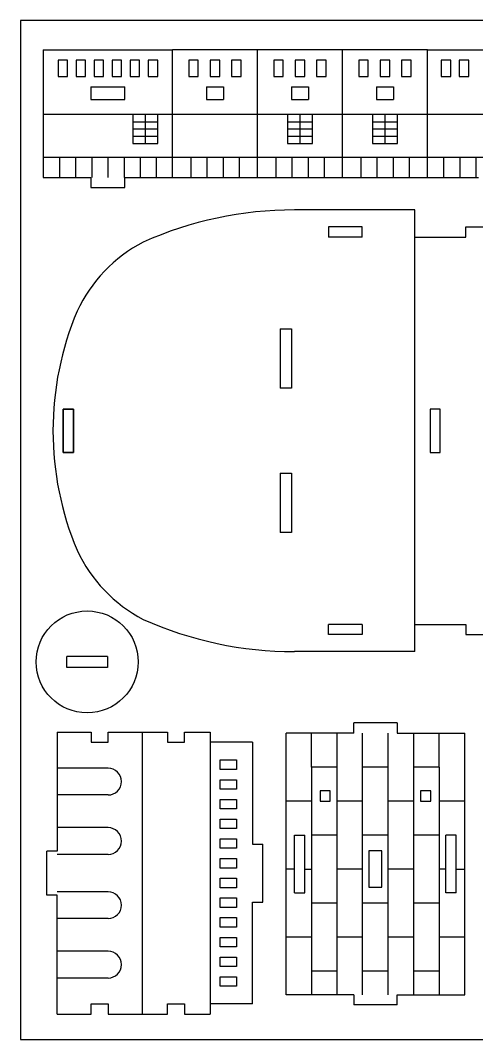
# Model space of a CAD drawing. Header units: centimetres. Extents: x 9372 to 20276, y 190 to 2379.
# Drawn here: x 9469.03 to 9482.45, y 190.25 to 220.25 of the extents above; entities that cross this region are included whole.
import ezdxf

# ---------------------------------------------------------------- set-up
doc = ezdxf.new("R2010")
doc.units = ezdxf.units.CM

msp = doc.modelspace()

# ---------------------------------------------------------------- linework, layer by layer
for p, q in [((9469.034, 220.248), (9469.034, 190.248)), ((9509.034, 220.248), (9469.034, 220.248)), ((9469.707, 219.377), (9473.507, 219.377)), ((9469.707, 219.377), (9469.707, 215.627)), ((9473.507, 215.627), (9473.507, 219.377)), ((9476.007, 219.377), (9473.507, 219.377)), ((9476.007, 215.627), (9476.007, 219.377)), ((9478.507, 219.377), (9476.007, 219.377)), ((9478.507, 215.627), (9478.507, 219.377)), ((9481.007, 219.377), (9478.507, 219.377)), ((9481.007, 215.627), (9481.007, 219.377)), ((9481.007, 219.377), (9485.281, 219.377)), ((9470.142, 219.077), (9470.142, 218.597)), ((9470.422, 219.077), (9470.142, 219.077)), ((9470.422, 218.597), (9470.422, 219.077)), ((9470.672, 219.077), (9470.672, 218.597)), ((9470.952, 219.077), (9470.672, 219.077)), ((9470.952, 218.597), (9470.952, 219.077)), ((9471.202, 219.077), (9471.202, 218.597)), ((9471.482, 219.077), (9471.202, 219.077)), ((9471.482, 218.597), (9471.482, 219.077)), ((9471.732, 219.077), (9471.732, 218.597)), ((9472.012, 219.077), (9471.732, 219.077)), ((9472.012, 218.597), (9472.012, 219.077)), ((9472.262, 219.077), (9472.262, 218.597)), ((9472.542, 219.077), (9472.262, 219.077)), ((9472.542, 218.597), (9472.542, 219.077)), ((9472.792, 219.077), (9472.792, 218.597)), ((9473.072, 219.077), (9472.792, 219.077)), ((9473.072, 218.597), (9473.072, 219.077)), ((9473.987, 219.077), (9473.987, 218.597)), ((9474.267, 219.077), (9473.987, 219.077)), ((9474.267, 218.597), (9474.267, 219.077)), ((9474.617, 219.077), (9474.617, 218.597)), ((9474.897, 219.077), (9474.617, 219.077)), ((9474.897, 218.597), (9474.897, 219.077)), ((9475.247, 219.077), (9475.247, 218.597)), ((9475.527, 219.077), (9475.247, 219.077)), ((9475.527, 218.597), (9475.527, 219.077)), ((9476.487, 219.077), (9476.487, 218.597)), ((9476.767, 219.077), (9476.487, 219.077)), ((9476.767, 218.597), (9476.767, 219.077)), ((9477.117, 219.077), (9477.117, 218.597)), ((9477.397, 219.077), (9477.117, 219.077)), ((9477.397, 218.597), (9477.397, 219.077)), ((9477.747, 219.077), (9477.747, 218.597)), ((9478.027, 219.077), (9477.747, 219.077)), ((9478.027, 218.597), (9478.027, 219.077)), ((9478.987, 219.077), (9478.987, 218.597)), ((9479.267, 219.077), (9478.987, 219.077)), ((9479.267, 218.597), (9479.267, 219.077)), ((9479.617, 219.077), (9479.617, 218.597)), ((9479.897, 219.077), (9479.617, 219.077)), ((9479.897, 218.597), (9479.897, 219.077)), ((9480.247, 219.077), (9480.247, 218.597)), ((9480.527, 219.077), (9480.247, 219.077)), ((9480.527, 218.597), (9480.527, 219.077)), ((9481.414, 219.077), (9481.414, 218.597)), ((9481.694, 219.077), (9481.414, 219.077)), ((9481.694, 218.597), (9481.694, 219.077)), ((9481.944, 219.077), (9481.944, 218.597)), ((9482.224, 219.077), (9481.944, 219.077)), ((9482.224, 218.597), (9482.224, 219.077)), ((9470.142, 218.597), (9470.422, 218.597)), ((9470.672, 218.597), (9470.952, 218.597)), ((9471.202, 218.597), (9471.482, 218.597)), ((9471.732, 218.597), (9472.012, 218.597)), ((9472.262, 218.597), (9472.542, 218.597)), ((9472.792, 218.597), (9473.072, 218.597)), ((9473.987, 218.597), (9474.267, 218.597)), ((9474.617, 218.597), (9474.897, 218.597)), ((9475.247, 218.597), (9475.527, 218.597)), ((9476.487, 218.597), (9476.767, 218.597)), ((9477.117, 218.597), (9477.397, 218.597)), ((9477.747, 218.597), (9478.027, 218.597)), ((9478.987, 218.597), (9479.267, 218.597)), ((9479.617, 218.597), (9479.897, 218.597)), ((9480.247, 218.597), (9480.527, 218.597)), ((9481.414, 218.597), (9481.694, 218.597)), ((9481.944, 218.597), (9482.224, 218.597)), ((9471.107, 218.297), (9471.107, 217.922)), ((9471.107, 218.297), (9472.107, 218.297)), ((9472.107, 217.922), (9472.107, 218.297)), ((9474.507, 218.297), (9474.507, 217.922)), ((9474.507, 218.297), (9475.007, 218.297)), ((9475.007, 218.297), (9475.007, 217.922)), ((9477.007, 218.297), (9477.007, 217.922)), ((9477.007, 218.297), (9477.507, 218.297)), ((9477.507, 218.297), (9477.507, 217.922)), ((9479.507, 218.297), (9479.507, 217.922)), ((9479.507, 218.297), (9480.007, 218.297)), ((9480.007, 218.297), (9480.007, 217.922)), ((9471.107, 217.922), (9472.107, 217.922)), ((9474.507, 217.922), (9475.007, 217.922)), ((9477.007, 217.922), (9477.507, 217.922)), ((9479.507, 217.922), (9480.007, 217.922)), ((9469.707, 215.627), (9471.107, 215.627)), ((9471.107, 215.627), (9471.107, 215.327)), ((9472.107, 215.327), (9472.107, 215.627)), ((9472.107, 215.627), (9473.507, 215.627)), ((9473.507, 215.627), (9476.007, 215.627)), ((9476.007, 215.627), (9478.507, 215.627)), ((9478.507, 215.627), (9481.007, 215.627)), ((9481.007, 215.627), (9482.507, 215.627)), ((9471.107, 215.327), (9472.107, 215.327)), ((9480.638, 214.67), (9477.092, 214.67)), ((9480.638, 201.67), (9480.638, 214.67)), ((9479.092, 214.17), (9478.092, 214.17)), ((9478.092, 214.17), (9478.092, 213.87)), ((9479.092, 213.87), (9479.092, 214.17)), ((9482.138, 213.87), (9482.138, 214.17)), ((9482.138, 214.17), (9483.138, 214.17)), ((9479.092, 213.87), (9478.092, 213.87)), ((9480.638, 213.87), (9482.138, 213.87)), ((9476.674, 211.17), (9477.009, 211.17)), ((9476.674, 211.17), (9476.674, 209.42)), ((9477.009, 211.17), (9477.009, 209.42)), ((9477.009, 209.42), (9476.674, 209.42)), ((9470.593, 208.806), (9470.293, 208.806)), ((9470.293, 208.806), (9470.293, 207.533)), ((9470.293, 207.533), (9470.293, 208.806)), ((9470.293, 208.806), (9470.593, 208.806)), ((9470.593, 207.533), (9470.593, 208.806)), ((9470.593, 208.806), (9470.593, 207.533)), ((9481.386, 208.806), (9481.086, 208.806)), ((9481.086, 208.806), (9481.086, 207.533)), ((9481.386, 207.533), (9481.386, 208.806)), ((9470.293, 207.533), (9470.593, 207.533)), ((9470.593, 207.533), (9470.293, 207.533)), ((9481.086, 207.533), (9481.386, 207.533)), ((9476.674, 206.92), (9477.009, 206.92)), ((9476.674, 206.92), (9476.674, 205.17)), ((9477.009, 206.92), (9477.009, 205.17)), ((9477.009, 205.17), (9476.674, 205.17)), ((9478.092, 202.17), (9478.092, 202.47)), ((9479.092, 202.47), (9478.092, 202.47)), ((9479.092, 202.47), (9479.092, 202.17)), ((9480.638, 202.47), (9482.138, 202.47)), ((9482.138, 202.47), (9482.138, 202.17)), ((9479.092, 202.17), (9478.092, 202.17)), ((9482.138, 202.17), (9483.138, 202.17)), ((9480.638, 201.67), (9477.092, 201.67)), ((9470.398, 201.205), (9470.398, 201.525)), ((9471.598, 201.525), (9470.398, 201.525)), ((9471.598, 201.525), (9471.598, 201.205)), ((9471.598, 201.205), (9470.398, 201.205)), ((9478.839, 199.268), (9478.839, 199.568)), ((9480.113, 199.568), (9478.839, 199.568)), ((9480.113, 199.568), (9480.113, 199.268)), ((9470.112, 199.299), (9470.112, 195.799)), ((9470.112, 199.299), (9471.112, 199.299)), ((9471.112, 199.299), (9471.112, 198.999)), ((9471.612, 198.999), (9471.612, 199.299)), ((9471.612, 199.299), (9472.612, 199.299)), ((9472.612, 199.299), (9472.612, 190.999)), ((9472.612, 199.299), (9473.362, 199.299)), ((9473.362, 199.299), (9473.362, 198.999)), ((9473.862, 198.999), (9473.862, 199.299)), ((9473.862, 199.299), (9474.612, 199.299)), ((9474.612, 199.299), (9474.612, 190.999)), ((9478.839, 199.268), (9476.849, 199.268)), ((9476.849, 191.568), (9476.849, 199.268)), ((9480.113, 199.268), (9482.103, 199.268)), ((9482.103, 191.568), (9482.103, 199.268)), ((9471.112, 198.999), (9471.612, 198.999)), ((9473.362, 198.999), (9473.862, 198.999)), ((9475.862, 198.999), (9474.612, 198.999)), ((9475.862, 198.999), (9475.862, 195.999)), ((9474.912, 198.479), (9475.392, 198.479)), ((9474.912, 198.199), (9474.912, 198.479)), ((9475.392, 198.479), (9475.392, 198.199)), ((9475.392, 198.199), (9474.912, 198.199)), ((9474.912, 197.899), (9475.392, 197.899)), ((9474.912, 197.619), (9474.912, 197.899)), ((9475.392, 197.899), (9475.392, 197.619)), ((9475.392, 197.619), (9474.912, 197.619)), ((9477.849, 197.568), (9477.849, 197.268)), ((9478.149, 197.568), (9477.849, 197.568)), ((9478.149, 197.268), (9478.149, 197.568)), ((9480.803, 197.568), (9480.803, 197.268)), ((9481.103, 197.568), (9480.803, 197.568)), ((9481.103, 197.268), (9481.103, 197.568)), ((9474.912, 197.319), (9475.392, 197.319)), ((9474.912, 197.039), (9474.912, 197.319)), ((9475.392, 197.319), (9475.392, 197.039)), ((9477.849, 197.268), (9478.149, 197.268)), ((9480.803, 197.268), (9481.103, 197.268)), ((9475.392, 197.039), (9474.912, 197.039)), ((9474.912, 196.739), (9475.392, 196.739)), ((9474.912, 196.459), (9474.912, 196.739)), ((9475.392, 196.739), (9475.392, 196.459)), ((9475.392, 196.459), (9474.912, 196.459)), ((9477.099, 196.268), (9477.399, 196.268)), ((9477.099, 194.568), (9477.099, 196.268)), ((9477.399, 194.568), (9477.399, 196.268)), ((9481.853, 196.268), (9481.553, 196.268)), ((9481.553, 194.568), (9481.553, 196.268)), ((9481.853, 194.568), (9481.853, 196.268)), ((9474.912, 196.159), (9475.392, 196.159)), ((9474.912, 195.879), (9474.912, 196.159)), ((9475.392, 196.159), (9475.392, 195.879)), ((9475.862, 195.999), (9476.162, 195.999)), ((9476.162, 194.299), (9476.162, 195.999)), ((9470.112, 195.799), (9469.812, 195.799)), ((9469.812, 194.499), (9469.812, 195.799)), ((9475.392, 195.879), (9474.912, 195.879)), ((9479.663, 195.806), (9479.288, 195.806)), ((9479.288, 195.806), (9479.288, 194.731)), ((9479.663, 194.731), (9479.663, 195.806)), ((9474.912, 195.579), (9475.392, 195.579)), ((9474.912, 195.299), (9474.912, 195.579)), ((9475.392, 195.579), (9475.392, 195.299)), ((9475.392, 195.299), (9474.912, 195.299)), ((9474.912, 194.999), (9475.392, 194.999)), ((9474.912, 194.719), (9474.912, 194.999)), ((9475.392, 194.719), (9474.912, 194.719)), ((9475.392, 194.999), (9475.392, 194.719)), ((9479.288, 194.731), (9479.663, 194.731)), ((9470.112, 194.499), (9469.812, 194.499)), ((9470.112, 190.999), (9470.112, 194.499)), ((9474.912, 194.419), (9475.392, 194.419)), ((9474.912, 194.139), (9474.912, 194.419)), ((9475.392, 194.419), (9475.392, 194.139)), ((9477.099, 194.568), (9477.399, 194.568)), ((9481.853, 194.568), (9481.553, 194.568)), ((9475.392, 194.139), (9474.912, 194.139)), ((9475.862, 191.299), (9475.862, 194.299)), ((9475.862, 194.299), (9476.162, 194.299)), ((9474.912, 193.839), (9475.392, 193.839)), ((9474.912, 193.559), (9474.912, 193.839)), ((9475.392, 193.839), (9475.392, 193.559)), ((9475.392, 193.559), (9474.912, 193.559)), ((9474.912, 193.259), (9475.392, 193.259)), ((9474.912, 192.979), (9474.912, 193.259)), ((9475.392, 193.259), (9475.392, 192.979)), ((9475.392, 192.979), (9474.912, 192.979)), ((9474.912, 192.679), (9475.392, 192.679)), ((9474.912, 192.399), (9474.912, 192.679)), ((9475.392, 192.679), (9475.392, 192.399)), ((9475.392, 192.399), (9474.912, 192.399)), ((9474.912, 192.099), (9475.392, 192.099)), ((9474.912, 191.819), (9474.912, 192.099)), ((9475.392, 192.099), (9475.392, 191.819)), ((9475.392, 191.819), (9474.912, 191.819)), ((9478.839, 191.568), (9476.849, 191.568)), ((9478.839, 191.568), (9478.839, 191.268)), ((9480.113, 191.268), (9480.113, 191.568)), ((9480.113, 191.568), (9482.103, 191.568)), ((9471.112, 190.999), (9471.112, 191.299)), ((9471.112, 191.299), (9471.612, 191.299)), ((9471.612, 191.299), (9471.612, 190.999)), ((9473.362, 190.999), (9473.362, 191.299)), ((9473.362, 191.299), (9473.862, 191.299)), ((9473.862, 191.299), (9473.862, 190.999)), ((9475.862, 191.299), (9474.612, 191.299)), ((9480.113, 191.268), (9478.839, 191.268)), ((9470.112, 190.999), (9471.112, 190.999)), ((9471.612, 190.999), (9472.612, 190.999)), ((9472.612, 190.999), (9473.362, 190.999)), ((9473.862, 190.999), (9474.612, 190.999)), ((9469.034, 190.248), (9509.034, 190.248))]:
    msp.add_line(p, q)
at = {"color": 1}
for p, q in [((9473.507, 217.477), (9469.707, 217.477)), ((9472.342, 217.477), (9472.342, 216.627)), ((9472.342, 217.264), (9473.072, 217.264)), ((9472.707, 217.477), (9472.707, 216.627)), ((9473.072, 216.627), (9473.072, 217.477)), ((9476.007, 217.477), (9473.507, 217.477)), ((9478.507, 217.477), (9476.007, 217.477)), ((9476.892, 217.477), (9476.892, 216.627)), ((9476.892, 217.264), (9477.622, 217.264)), ((9477.257, 217.477), (9477.257, 216.627)), ((9477.622, 216.627), (9477.622, 217.477)), ((9481.007, 217.477), (9478.507, 217.477)), ((9479.392, 217.477), (9479.392, 216.627)), ((9479.392, 217.264), (9480.122, 217.264)), ((9479.757, 217.477), (9479.757, 216.627)), ((9480.122, 216.627), (9480.122, 217.477)), ((9485.281, 217.477), (9481.007, 217.477)), ((9472.342, 217.052), (9473.072, 217.052)), ((9476.892, 217.052), (9477.622, 217.052)), ((9479.392, 217.052), (9480.122, 217.052)), ((9472.342, 216.839), (9473.072, 216.839)), ((9472.342, 216.627), (9473.072, 216.627)), ((9476.892, 216.839), (9477.622, 216.839)), ((9476.892, 216.627), (9477.622, 216.627)), ((9479.392, 216.839), (9480.122, 216.839)), ((9479.392, 216.627), (9480.122, 216.627)), ((9469.707, 216.227), (9473.507, 216.227)), ((9470.182, 216.227), (9470.182, 215.627)), ((9470.657, 216.227), (9470.657, 215.627)), ((9471.132, 216.227), (9471.132, 215.627)), ((9471.607, 216.227), (9471.607, 215.627)), ((9472.082, 216.227), (9472.082, 215.627)), ((9472.557, 216.227), (9472.557, 215.627)), ((9473.032, 216.227), (9473.032, 215.627)), ((9473.507, 216.227), (9476.007, 216.227)), ((9474.045, 216.227), (9474.045, 215.627)), ((9474.52, 216.227), (9474.52, 215.627)), ((9474.995, 216.227), (9474.995, 215.627)), ((9475.47, 216.227), (9475.47, 215.627)), ((9476.007, 216.227), (9478.507, 216.227)), ((9476.545, 216.227), (9476.545, 215.627)), ((9477.02, 216.227), (9477.02, 215.627)), ((9477.495, 216.227), (9477.495, 215.627)), ((9477.97, 216.227), (9477.97, 215.627)), ((9478.507, 216.227), (9481.007, 216.227)), ((9479.045, 216.227), (9479.045, 215.627)), ((9479.52, 216.227), (9479.52, 215.627)), ((9479.995, 216.227), (9479.995, 215.627)), ((9480.47, 216.227), (9480.47, 215.627)), ((9481.007, 216.227), (9485.281, 216.227)), ((9481.482, 216.227), (9481.482, 215.627)), ((9481.957, 216.227), (9481.957, 215.627)), ((9482.432, 216.227), (9482.432, 215.627)), ((9477.599, 198.268), (9477.599, 199.268)), ((9478.349, 191.568), (9478.349, 199.268)), ((9479.099, 191.568), (9479.099, 199.268)), ((9479.853, 191.568), (9479.853, 199.268)), ((9480.603, 191.568), (9480.603, 199.268)), ((9481.353, 198.268), (9481.353, 199.268)), ((9471.612, 198.237), (9470.112, 198.237)), ((9477.599, 198.268), (9477.599, 191.568)), ((9478.349, 198.268), (9477.599, 198.268)), ((9479.849, 198.268), (9479.099, 198.268)), ((9481.353, 198.268), (9480.603, 198.268)), ((9481.353, 198.268), (9481.353, 191.568)), ((9471.612, 197.449), (9470.112, 197.449)), ((9477.599, 197.268), (9476.849, 197.268)), ((9479.099, 197.268), (9478.349, 197.268)), ((9480.603, 197.268), (9479.853, 197.268)), ((9482.103, 197.268), (9481.353, 197.268)), ((9471.612, 196.487), (9470.112, 196.487)), ((9478.349, 196.268), (9477.599, 196.268)), ((9479.849, 196.268), (9479.099, 196.268)), ((9481.353, 196.268), (9480.603, 196.268)), ((9471.612, 195.699), (9470.112, 195.699)), ((9477.099, 195.268), (9476.849, 195.268)), ((9477.399, 195.268), (9477.599, 195.268)), ((9479.099, 195.268), (9478.349, 195.268)), ((9480.603, 195.268), (9479.853, 195.268)), ((9481.553, 195.268), (9481.353, 195.268)), ((9481.853, 195.268), (9482.103, 195.268)), ((9471.612, 194.599), (9470.112, 194.599)), ((9478.349, 194.268), (9477.599, 194.268)), ((9479.849, 194.268), (9479.099, 194.268)), ((9481.353, 194.268), (9480.603, 194.268)), ((9471.612, 193.812), (9470.112, 193.812)), ((9477.599, 193.268), (9476.849, 193.268)), ((9479.099, 193.268), (9478.349, 193.268)), ((9480.603, 193.268), (9479.853, 193.268)), ((9482.103, 193.268), (9481.353, 193.268)), ((9471.612, 192.849), (9470.112, 192.849)), ((9471.612, 192.062), (9470.112, 192.062)), ((9478.349, 192.268), (9477.599, 192.268)), ((9479.849, 192.268), (9479.099, 192.268)), ((9481.353, 192.268), (9480.603, 192.268))]:
    msp.add_line(p, q, dxfattribs=at)
msp.add_circle((9470.998, 201.365), 1.5)
for centre, radius, start, end in [((9477.092, 203.781), 10.889, 90, 114.1014), ((9474.656, 209.853), 4.359, 117.4667, 155.0951), ((9479.08, 208.17), 9.087, 157.2167, 180), ((9479.08, 208.17), 9.087, 180, 202.7833), ((9474.656, 206.486), 4.359, 204.9049, 242.5333), ((9477.092, 212.558), 10.889, 245.8986, 270)]:
    msp.add_arc(centre, radius, start, end)
for centre in [(9471.612, 197.843), (9471.612, 196.093), (9471.612, 194.205), (9471.612, 192.455)]:
    msp.add_arc(centre, 0.394, 270, 90, dxfattribs=at)

doc.saveas('drawing.dxf')
